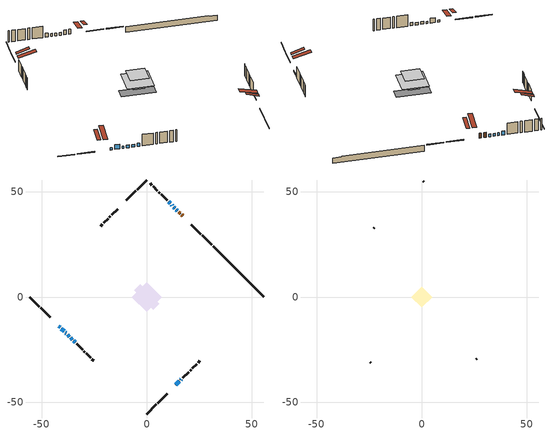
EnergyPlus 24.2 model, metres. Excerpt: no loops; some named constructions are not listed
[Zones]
conditioned space
 floor outside (Floor1 construction): -3.01,0 0,3.01 3.01,0 0,-3.01 z0.61
 floor adiabatic (AdiabaticFloorConstruction): -7.12,0 0,7.12 7.12,0 0,-7.12 z3.05
 floor foundation (Slab1 construction): -6.03,3.13 -3.13,6.03 6.03,-3.13 3.13,-6.03 z-1.83
 wall outside (RimJoist1 construction): 0,-55.71 4.53,-51.18 / -55.71,0 -51.18,-4.53 / 0,55.71 -4.53,51.18 / 30.91,24.8 26.38,29.32 z0.61:0.91
 wall outside (RimJoist2 construction): 5.18,-50.52 9.71,-46 / -50.52,-5.18 -46,-9.71 / -5.18,50.52 -9.71,46 / 25.73,29.98 21.2,34.51 z0.61:0.91
 wall outside (AdiabaticWallConstruction 1): 17.07,38.64 16.61,39.1 / 15.95,39.76 15.27,40.44 z0.61:2.64
 wall outside (AdiabaticWallConstruction): 14.61,41.09 14.07,41.63 / 13.42,42.29 12.88,42.83 / -37.68,-18.02 -36.89,-18.82 / -36.23,-19.47 -35.44,-20.26 z0.61:1.73; -41.86,-13.84 -41.29,-14.42 / -38.7,-17.01 -38.34,-17.37 z0.61:1.53; -40.63,-15.07 -39.35,-16.35 z0.61:2.64; 13.84,-41.86 15.53,-40.17 z0.61:1.02; -34.79,-20.92 -34.06,-21.64 z0.61:1.91; 12.22,43.48 11.83,43.88 z0.61:1.83; 11.17,44.53 10.36,45.34 z0.61:2.24; 16.19,-39.52 16.5,-39.21 z0.61:2.14
 wall outside (Wall1 construction): 17.15,-38.55 19.97,-35.73 / -33.41,-22.3 -30.59,-25.12 / -13.84,41.86 -16.66,39.04 / 9.71,46 6.88,48.82 z0.61:5.49
 wall outside (Wall2 construction): 20.63,-35.08 21.1,-34.61 / -29.93,-25.78 -29.46,-26.24 / -17.32,38.38 -17.79,37.92 / 6.23,49.48 5.76,49.95 z0.61:5.49
 wall outside (Wall3 construction): 21.75,-33.95 23.78,-31.93 / -28.81,-26.9 -26.78,-28.92 / -18.44,37.26 -20.47,35.24 / 5.1,50.6 3.08,52.63 z0.61:5.49
 wall outside (Wall4 construction): 24.43,-31.27 25.31,-30.4 / -26.12,-29.58 -25.25,-30.45 / -21.13,34.58 -22,33.71 / 2.42,53.28 1.55,54.16 z0.61:5.49
 wall foundation (FoundationWall1 construction): 31.57,24.14,-1.83 31.57,24.14,0.61 53.29,2.41,0.61 53.29,2.41,0.33 55.71,0,0.33 55.71,0,-1.83
 window (WindowConstruction): 14.61,41.09 14.07,41.63 z0.61:1.73
 window (WindowConstruction 7): -41.86,-13.84 -41.29,-14.42 z0.61:1.52
 window (WindowConstruction 8): -40.63,-15.08 -39.35,-16.35 z0.61:2.64
 window (WindowConstruction 9): -38.7,-17.01 -38.34,-17.37 z0.61:1.52
 window (WindowConstruction 11): 13.84,-41.86 15.53,-40.17 z0.61:1.02
 window (WindowConstruction 1): 13.42,42.29 12.88,42.83 z0.61:1.73
 window (WindowConstruction 2): -37.68,-18.02 -36.89,-18.82 z0.61:1.73
 window (WindowConstruction 3): -36.23,-19.47 -35.44,-20.26 z0.61:1.73
 window (WindowConstruction 4): -34.78,-20.92 -34.06,-21.64 z0.61:1.91
 window (WindowConstruction 10): 12.22,43.48 11.83,43.88 z0.61:1.83
 window (WindowConstruction 5): 11.17,44.53 10.36,45.34 z0.61:2.23
 window (WindowConstruction 6): 16.19,-39.52 16.49,-39.21 z0.61:2.13
 door (Door): 17.07,38.64 16.61,39.1 z0.61:2.64
 door (Door 1): 15.95,39.76 15.27,40.43 z0.61:2.64
 ceiling adiabatic (AdiabaticFloorConstruction): 0,-7.12 7.12,0 0,7.12 -7.12,0 z3.05
 roof outside (Roof1 construction): 11.28,-44.42,5.49 7.81,-40.95,7.12 6.9,-41.87,7.12 10.37,-45.34,5.49; -44.42,-11.28,5.49 -40.95,-7.81,7.12 -41.87,-6.9,7.12 -45.34,-10.37,5.49; -11.28,44.42,5.49 -7.81,40.95,7.12 -6.9,41.87,7.12 -10.37,45.34,5.49; 19.63,36.08,5.49 16.16,32.61,7.12 17.07,31.69,7.12 20.54,35.16,5.49
attic - vented
 floor to conditioned space (Floor2 construction Reversed): -4.91,0 0,4.91 4.91,0 0,-4.91 z5.49
 wall outside (Wall5 construction): 25.96,-29.74 26.2,-29.51 / -24.59,-31.11 -24.36,-31.35 / -22.66,33.05 -22.89,32.81 / 0.89,54.81 0.66,55.05 z0.61:5.49
 roof outside (Roof2 construction): 13.19,-42.52,5.49 8.35,-37.68,7.2 7.1,-38.93,7.2 11.94,-43.77,5.49; -42.52,-13.19,5.49 -37.68,-8.35,7.2 -38.93,-7.1,7.2 -43.77,-11.94,5.49; -13.19,42.52,5.49 -8.35,37.68,7.2 -7.1,38.93,7.2 -11.94,43.77,5.49; 17.72,37.98,5.49 12.88,33.14,7.2 14.13,31.89,7.2 18.97,36.74,5.49
[Material] Roughness=Rough; Thermal Absorptance=0.9
Name | Thickness {m} | Conductivity {W/m-K} | Density {kg/m3} | Specific Heat {J/kg-K} | Solar Absorptance | Visible Absorptance
ceiling loosefill ins | 0.169333 | 0.0480833 | 16.02 | 1046.75 | 0.7 | 0.7
ceiling stud and cavity | 0.1397 | 0.0890429 | 65.682 | 1177.47 | 0.7 | 0.7
gypsum board | 0.0127 | 0.160291 | 801 | 837.4 | 0.6 | 0.6
[Construction]
Floor2 construction: ceiling loosefill ins, ceiling stud and cavity, gypsum board
[EnergyManagementSystem:OutputVariable] Type of Data in Variable=Summed; Update Frequency=ZoneTimestep
Name | EMS Variable | EMS Program or Subroutine | Units
loads_htg_slabs_annual_outvar; Energy Management System Output Variable 16 | loads_htg_slabs | component_loads_program | J
loads_htg_internal_mass_annual_outvar; Energy Management System Output Variable 17 | loads_htg_internal_mass | component_loads_program | J
loads_htg_infil_annual_outvar; Energy Management System Output Variable 18 | loads_htg_infil | component_loads_program | J
loads_htg_natvent_annual_outvar; Energy Management System Output Variable 19 | loads_htg_natvent | component_loads_program | J
loads_htg_mechvent_annual_outvar; Energy Management System Output Variable 20 | loads_htg_mechvent | component_loads_program | J
loads_htg_whf_annual_outvar; Energy Management System Output Variable 21 | loads_htg_whf | component_loads_program | J
loads_htg_ducts_annual_outvar; Energy Management System Output Variable 22 | loads_htg_ducts | component_loads_program | J
loads_htg_intgains_annual_outvar; Energy Management System Output Variable 23 | loads_htg_intgains | component_loads_program | J
loads_htg_lighting_annual_outvar; Energy Management System Output Variable 24 | loads_htg_lighting | component_loads_program | J
loads_clg_roofs_annual_outvar; Energy Management System Output Variable 25 | loads_clg_roofs | component_loads_program | J
loads_clg_ceilings_annual_outvar; Energy Management System Output Variable 26 | loads_clg_ceilings | component_loads_program | J
loads_clg_walls_annual_outvar; Energy Management System Output Variable 27 | loads_clg_walls | component_loads_program | J
loads_clg_rim_joists_annual_outvar; Energy Management System Output Variable 28 | loads_clg_rim_joists | component_loads_program | J
loads_clg_foundation_walls_annual_outvar; Energy Management System Output Variable 29 | loads_clg_foundation_walls | component_loads_program | J
loads_clg_doors_annual_outvar; Energy Management System Output Variable 30 | loads_clg_doors | component_loads_program | J
loads_clg_windows_conduction_annual_outvar; Energy Management System Output Variable 31 | loads_clg_windows_conduction | component_loads_program | J
loads_clg_windows_solar_annual_outvar; Energy Management System Output Variable 32 | loads_clg_windows_solar | component_loads_program | J
loads_clg_skylights_conduction_annual_outvar; Energy Management System Output Variable 33 | loads_clg_skylights_conduction | component_loads_program | J
loads_clg_skylights_solar_annual_outvar; Energy Management System Output Variable 34 | loads_clg_skylights_solar | component_loads_program | J
loads_clg_floors_annual_outvar; Energy Management System Output Variable 35 | loads_clg_floors | component_loads_program | J
loads_clg_slabs_annual_outvar; Energy Management System Output Variable 36 | loads_clg_slabs | component_loads_program | J
loads_clg_internal_mass_annual_outvar; Energy Management System Output Variable 37 | loads_clg_internal_mass | component_loads_program | J
loads_clg_infil_annual_outvar; Energy Management System Output Variable 38 | loads_clg_infil | component_loads_program | J
loads_clg_natvent_annual_outvar; Energy Management System Output Variable 39 | loads_clg_natvent | component_loads_program | J
loads_clg_mechvent_annual_outvar; Energy Management System Output Variable 40 | loads_clg_mechvent | component_loads_program | J
loads_clg_whf_annual_outvar; Energy Management System Output Variable 41 | loads_clg_whf | component_loads_program | J
loads_clg_ducts_annual_outvar; Energy Management System Output Variable 42 | loads_clg_ducts | component_loads_program | J
loads_clg_intgains_annual_outvar; Energy Management System Output Variable 43 | loads_clg_intgains | component_loads_program | J
loads_clg_lighting_annual_outvar; Energy Management System Output Variable 44 | loads_clg_lighting | component_loads_program | J
loads_htg_tot_annual_outvar; Energy Management System Output Variable 1; Energy Management System Output Variable 45 | loads_htg_tot | total_loads_program | J
loads_clg_tot_annual_outvar; Energy Management System Output Variable 2; Energy Management System Output Variable 46 | loads_clg_tot | total_loads_program | J
Energy Management System Output Variable 3 | htg_unmet_hours | unmet_hours_program | hr
Energy Management System Output Variable 4 | clg_unmet_hours | unmet_hours_program | hr
Energy Management System Output Variable 5 | loads_htg_roofs | component_loads_program | J
Energy Management System Output Variable 6 | loads_htg_ceilings | component_loads_program | J
Energy Management System Output Variable 7 | loads_htg_walls | component_loads_program | J
Energy Management System Output Variable 8 | loads_htg_rim_joists | component_loads_program | J
Energy Management System Output Variable 9 | loads_htg_foundation_walls | component_loads_program | J
Energy Management System Output Variable 10 | loads_htg_doors | component_loads_program | J
Energy Management System Output Variable 11 | loads_htg_windows_conduction | component_loads_program | J
Energy Management System Output Variable 12 | loads_htg_windows_solar | component_loads_program | J
Energy Management System Output Variable 13 | loads_htg_skylights_conduction | component_loads_program | J
Energy Management System Output Variable 14 | loads_htg_skylights_solar | component_loads_program | J
Energy Management System Output Variable 15 | loads_htg_floors | component_loads_program | J
[Schedule:Day:Interval]
interior lighting schedule day: No, 01:00, 0.108182, 04:00, 0.0901515, 05:00, 0.0991667, 06:00, 0.162273, 07:00, 0.270455, 08:00, 0.342576, 10:00, 0.369621, 11:00, 0.351591, 12:00, 0.333561, 13:00, 0.324545, 14:00, 0.31553, 15:00, 0.333561, 16:00, 0.369621, 17:00, 0.450758, 18:00, 0.585985, 19:00, 0.775303, 20:00, 0.955606, 21:00, 0.991667, 22:00, 0.712197, 23:00, 0.360606, 24:00, 0.162273
interior lighting schedule day 1: No, 01:00, 0.100909, 04:00, 0.0840909, 05:00, 0.0925, 06:00, 0.151364, 07:00, 0.252273, 08:00, 0.319545, 10:00, 0.344773, 11:00, 0.327955, 12:00, 0.311136, 13:00, 0.302727, 14:00, 0.294318, 15:00, 0.311136, 16:00, 0.344773, 17:00, 0.420455, 18:00, 0.546591, 19:00, 0.723182, 20:00, 0.891364, 21:00, 0.925, 22:00, 0.664318, 23:00, 0.336364, 24:00, 0.151364
interior lighting schedule day 2: No, 01:00, 0.0927273, 04:00, 0.0772727, 05:00, 0.085, 06:00, 0.139091, 07:00, 0.231818, 08:00, 0.293636, 10:00, 0.316818, 11:00, 0.301364, 12:00, 0.285909, 13:00, 0.278182, 14:00, 0.270455, 15:00, 0.285909, 16:00, 0.316818, 17:00, 0.386364, 18:00, 0.502273, 19:00, 0.664545, 20:00, 0.819091, 21:00, 0.85, 22:00, 0.610455, 23:00, 0.309091, 24:00, 0.139091
interior lighting schedule day 3: No, 01:00, 0.0845455, 04:00, 0.0704545, 05:00, 0.0775, 06:00, 0.126818, 07:00, 0.211364, 08:00, 0.267727, 10:00, 0.288864, 11:00, 0.274773, 12:00, 0.260682, 13:00, 0.253636, 14:00, 0.246591, 15:00, 0.260682, 16:00, 0.288864, 17:00, 0.352273, 18:00, 0.457955, 19:00, 0.605909, 20:00, 0.746818, 21:00, 0.775, 22:00, 0.556591, 23:00, 0.281818, 24:00, 0.126818
interior lighting schedule day 4: No, 01:00, 0.0763636, 04:00, 0.0636364, 05:00, 0.07, 06:00, 0.114545, 07:00, 0.190909, 08:00, 0.241818, 10:00, 0.260909, 11:00, 0.248182, 12:00, 0.235455, 13:00, 0.229091, 14:00, 0.222727, 15:00, 0.235455, 16:00, 0.260909, 17:00, 0.318182, 18:00, 0.413636, 19:00, 0.547273, 20:00, 0.674545, 21:00, 0.7, 22:00, 0.502727, 23:00, 0.254545, 24:00, 0.114545
interior lighting schedule day 5: No, 01:00, 0.0727273, 04:00, 0.0606061, 05:00, 0.0666667, 06:00, 0.109091, 07:00, 0.181818, 08:00, 0.230303, 10:00, 0.248485, 11:00, 0.236364, 12:00, 0.224242, 13:00, 0.218182, 14:00, 0.212121, 15:00, 0.224242, 16:00, 0.248485, 17:00, 0.30303, 18:00, 0.393939, 19:00, 0.521212, 20:00, 0.642424, 21:00, 0.666667, 22:00, 0.478788, 23:00, 0.242424, 24:00, 0.109091
interior lighting schedule day 6: No, 01:00, 0.0745455, 04:00, 0.0621212, 05:00, 0.0683333, 06:00, 0.111818, 07:00, 0.186364, 08:00, 0.236061, 10:00, 0.254697, 11:00, 0.242273, 12:00, 0.229848, 13:00, 0.223636, 14:00, 0.217424, 15:00, 0.229848, 16:00, 0.254697, 17:00, 0.310606, 18:00, 0.403788, 19:00, 0.534242, 20:00, 0.658485, 21:00, 0.683333, 22:00, 0.490758, 23:00, 0.248485, 24:00, 0.111818
interior lighting schedule day 7: No, 01:00, 0.08, 04:00, 0.0666667, 05:00, 0.0733333, 06:00, 0.12, 07:00, 0.2, 08:00, 0.253333, 10:00, 0.273333, 11:00, 0.26, 12:00, 0.246667, 13:00, 0.24, 14:00, 0.233333, 15:00, 0.246667, 16:00, 0.273333, 17:00, 0.333333, 18:00, 0.433333, 19:00, 0.573333, 20:00, 0.706667, 21:00, 0.733333, 22:00, 0.526667, 23:00, 0.266667, 24:00, 0.12
interior lighting schedule day 8: No, 01:00, 0.0890909, 04:00, 0.0742424, 05:00, 0.0816667, 06:00, 0.133636, 07:00, 0.222727, 08:00, 0.282121, 10:00, 0.304394, 11:00, 0.289545, 12:00, 0.274697, 13:00, 0.267273, 14:00, 0.259848, 15:00, 0.274697, 16:00, 0.304394, 17:00, 0.371212, 18:00, 0.482576, 19:00, 0.638485, 20:00, 0.78697, 21:00, 0.816667, 22:00, 0.586515, 23:00, 0.29697, 24:00, 0.133636
interior lighting schedule day 9: No, 01:00, 0.0972727, 04:00, 0.0810606, 05:00, 0.0891667, 06:00, 0.145909, 07:00, 0.243182, 08:00, 0.30803, 10:00, 0.332348, 11:00, 0.316136, 12:00, 0.299924, 13:00, 0.291818, 14:00, 0.283712, 15:00, 0.299924, 16:00, 0.332348, 17:00, 0.405303, 18:00, 0.526894, 19:00, 0.697121, 20:00, 0.859242, 21:00, 0.891667, 22:00, 0.640379, 23:00, 0.324242, 24:00, 0.145909
interior lighting schedule day 10: No, 01:00, 0.105455, 04:00, 0.0878788, 05:00, 0.0966667, 06:00, 0.158182, 07:00, 0.263636, 08:00, 0.333939, 10:00, 0.360303, 11:00, 0.342727, 12:00, 0.325152, 13:00, 0.316364, 14:00, 0.307576, 15:00, 0.325152, 16:00, 0.360303, 17:00, 0.439394, 18:00, 0.571212, 19:00, 0.755758, 20:00, 0.931515, 21:00, 0.966667, 22:00, 0.694242, 23:00, 0.351515, 24:00, 0.158182
interior lighting schedule day 11: No, 01:00, 0.109091, 04:00, 0.0909091, 05:00, 0.1, 06:00, 0.163636, 07:00, 0.272727, 08:00, 0.345455, 10:00, 0.372727, 11:00, 0.354545, 12:00, 0.336364, 13:00, 0.327273, 14:00, 0.318182, 15:00, 0.336364, 16:00, 0.372727, 17:00, 0.454545, 18:00, 0.590909, 19:00, 0.781818, 20:00, 0.963636, 21:00, 1, 22:00, 0.718182, 23:00, 0.363636, 24:00, 0.163636
interior lighting schedule default day; occupants schedule default day; clothes dryer schedule default day; cooking range schedule default day; mech vent range fan 0 schedule default day; misc plug loads schedule default day; general water use schedule default day; heating setpoint default day; cooling setpoint default day; clothes dryer exhaust 0 schedule default day; cooling season schedule day; cooling season schedule day 2; cooling season schedule default day; exterior lighting schedule default day; natural vent schedule default day: No, 24:00, 0
occupants schedule day: No, 05:00, 0.426829, 06:00, 0.719512, 07:00, 1, 08:00, 0.670732, 09:00, 0.329268, 14:00, 0.170732, 15:00, 0.231707, 16:00, 0.329268, 17:00, 0.5, 18:00, 0.670732, 19:00, 0.829268, 21:00, 1, 22:00, 0.853659, 23:00, 0.646341, 24:00, 0.426829
clothes dryer schedule day; clothes dryer exhaust 0 schedule day: No, 01:00, 0.123457, 02:00, 0.0740741, 03:00, 0.0493827, 04:00, 0.0246914, 05:00, 0.0493827, 06:00, 0.0740741, 07:00, 0.197531, 08:00, 0.395062, 09:00, 0.592593, 10:00, 0.839506, 11:00, 0.962963, 12:00, 1, 13:00, 0.91358, 14:00, 0.82716, 15:00, 0.716049, 16:00, 0.753086, 17:00, 0.679012, 18:00, 0.666667, 20:00, 0.62963, 21:00, 0.641975, 22:00, 0.666667, 23:00, 0.54321, 24:00, 0.296296
cooking range schedule day: No, 05:00, 0.0597015, 06:00, 0.11194, 07:00, 0.171642, 08:00, 0.291045, 11:00, 0.343284, 12:00, 0.402985, 13:00, 0.462687, 14:00, 0.343284, 15:00, 0.291045, 16:00, 0.402985, 17:00, 0.567164, 18:00, 1, 19:00, 0.850746, 20:00, 0.432836, 21:00, 0.291045, 22:00, 0.231343, 23:00, 0.171642, 24:00, 0.11194
mech vent range fan 0 schedule day: No, 18:00, 0, 19:00, 1, 20:00, 0.2, 24:00, 0
misc plug loads schedule day: No, 06:00, 0.705882, 07:00, 0.745098, 08:00, 0.803922, 15:00, 0.823529, 16:00, 0.862745, 17:00, 0.921569, 18:00, 0.980392, 19:00, 1, 20:00, 0.980392, 21:00, 0.941176, 22:00, 0.862745, 23:00, 0.784314, 24:00, 0.72549
general water use schedule day: No, 01:00, 0.315068, 03:00, 0.287671, 04:00, 0.342466, 05:00, 0.369863, 06:00, 0.520548, 07:00, 0.60274, 08:00, 0.534247, 10:00, 0.506849, 11:00, 0.465753, 14:00, 0.479452, 15:00, 0.534247, 16:00, 0.589041, 17:00, 0.69863, 18:00, 0.876712, 19:00, 0.890411, 20:00, 0.986301, 21:00, 1, 22:00, 0.863014, 23:00, 0.616438, 24:00, 0.465753
heating setpoint day: No, 07:00, 18, 23:00, 21, 24:00, 18
cooling setpoint day: No, 24:00, 25
cooling season schedule day 1: No, 24:00, 1
exterior lighting schedule day: No, 01:00, 0.566667, 03:00, 0.524167, 05:00, 0.495833, 06:00, 0.5525, 07:00, 0.623333, 08:00, 0.580833, 09:00, 0.439167, 10:00, 0.354167, 12:00, 0.34, 13:00, 0.354167, 14:00, 0.396667, 15:00, 0.425, 16:00, 0.495833, 17:00, 0.623333, 18:00, 0.793333, 19:00, 0.906667, 20:00, 0.963333, 21:00, 0.991667, 22:00, 0.920833, 23:00, 0.793333, 24:00, 0.665833
exterior lighting schedule day 1: No, 01:00, 0.528571, 03:00, 0.488929, 05:00, 0.4625, 06:00, 0.515357, 07:00, 0.581429, 08:00, 0.541786, 09:00, 0.409643, 10:00, 0.330357, 12:00, 0.317143, 13:00, 0.330357, 14:00, 0.37, 15:00, 0.396429, 16:00, 0.4625, 17:00, 0.581429, 18:00, 0.74, 19:00, 0.845714, 20:00, 0.898571, 21:00, 0.925, 22:00, 0.858929, 23:00, 0.74, 24:00, 0.621071
exterior lighting schedule day 10: No, 01:00, 0.552381, 03:00, 0.510952, 05:00, 0.483333, 06:00, 0.538571, 07:00, 0.607619, 08:00, 0.56619, 09:00, 0.428095, 10:00, 0.345238, 12:00, 0.331429, 13:00, 0.345238, 14:00, 0.386667, 15:00, 0.414286, 16:00, 0.483333, 17:00, 0.607619, 18:00, 0.773333, 19:00, 0.88381, 20:00, 0.939048, 21:00, 0.966667, 22:00, 0.897619, 23:00, 0.773333, 24:00, 0.649048
exterior lighting schedule day 11: No, 01:00, 0.571429, 03:00, 0.528571, 05:00, 0.5, 06:00, 0.557143, 07:00, 0.628571, 08:00, 0.585714, 09:00, 0.442857, 10:00, 0.357143, 12:00, 0.342857, 13:00, 0.357143, 14:00, 0.4, 15:00, 0.428571, 16:00, 0.5, 17:00, 0.628571, 18:00, 0.8, 19:00, 0.914286, 20:00, 0.971429, 21:00, 1, 22:00, 0.928571, 23:00, 0.8, 24:00, 0.671429
exterior lighting schedule day 2: No, 01:00, 0.485714, 03:00, 0.449286, 05:00, 0.425, 06:00, 0.473571, 07:00, 0.534286, 08:00, 0.497857, 09:00, 0.376429, 10:00, 0.303571, 12:00, 0.291429, 13:00, 0.303571, 14:00, 0.34, 15:00, 0.364286, 16:00, 0.425, 17:00, 0.534286, 18:00, 0.68, 19:00, 0.777143, 20:00, 0.825714, 21:00, 0.85, 22:00, 0.789286, 23:00, 0.68, 24:00, 0.570714
exterior lighting schedule day 3: No, 01:00, 0.442857, 03:00, 0.409643, 05:00, 0.3875, 06:00, 0.431786, 07:00, 0.487143, 08:00, 0.453929, 09:00, 0.343214, 10:00, 0.276786, 12:00, 0.265714, 13:00, 0.276786, 14:00, 0.31, 15:00, 0.332143, 16:00, 0.3875, 17:00, 0.487143, 18:00, 0.62, 19:00, 0.708571, 20:00, 0.752857, 21:00, 0.775, 22:00, 0.719643, 23:00, 0.62, 24:00, 0.520357
exterior lighting schedule day 4: No, 01:00, 0.4, 03:00, 0.37, 05:00, 0.35, 06:00, 0.39, 07:00, 0.44, 08:00, 0.41, 09:00, 0.31, 10:00, 0.25, 12:00, 0.24, 13:00, 0.25, 14:00, 0.28, 15:00, 0.3, 16:00, 0.35, 17:00, 0.44, 18:00, 0.56, 19:00, 0.64, 20:00, 0.68, 21:00, 0.7, 22:00, 0.65, 23:00, 0.56, 24:00, 0.47
exterior lighting schedule day 5: No, 01:00, 0.380952, 03:00, 0.352381, 05:00, 0.333333, 06:00, 0.371429, 07:00, 0.419048, 08:00, 0.390476, 09:00, 0.295238, 10:00, 0.238095, 12:00, 0.228571, 13:00, 0.238095, 14:00, 0.266667, 15:00, 0.285714, 16:00, 0.333333, 17:00, 0.419048, 18:00, 0.533333, 19:00, 0.609524, 20:00, 0.647619, 21:00, 0.666667, 22:00, 0.619048, 23:00, 0.533333, 24:00, 0.447619
exterior lighting schedule day 6: No, 01:00, 0.390476, 03:00, 0.36119, 05:00, 0.341667, 06:00, 0.380714, 07:00, 0.429524, 08:00, 0.400238, 09:00, 0.302619, 10:00, 0.244048, 12:00, 0.234286, 13:00, 0.244048, 14:00, 0.273333, 15:00, 0.292857, 16:00, 0.341667, 17:00, 0.429524, 18:00, 0.546667, 19:00, 0.624762, 20:00, 0.66381, 21:00, 0.683333, 22:00, 0.634524, 23:00, 0.546667, 24:00, 0.45881
exterior lighting schedule day 7: No, 01:00, 0.419048, 03:00, 0.387619, 05:00, 0.366667, 06:00, 0.408571, 07:00, 0.460952, 08:00, 0.429524, 09:00, 0.324762, 10:00, 0.261905, 12:00, 0.251429, 13:00, 0.261905, 14:00, 0.293333, 15:00, 0.314286, 16:00, 0.366667, 17:00, 0.460952, 18:00, 0.586667, 19:00, 0.670476, 20:00, 0.712381, 21:00, 0.733333, 22:00, 0.680952, 23:00, 0.586667, 24:00, 0.492381
exterior lighting schedule day 8: No, 01:00, 0.466667, 03:00, 0.431667, 05:00, 0.408333, 06:00, 0.455, 07:00, 0.513333, 08:00, 0.478333, 09:00, 0.361667, 10:00, 0.291667, 12:00, 0.28, 13:00, 0.291667, 14:00, 0.326667, 15:00, 0.35, 16:00, 0.408333, 17:00, 0.513333, 18:00, 0.653333, 19:00, 0.746667, 20:00, 0.793333, 21:00, 0.816667, 22:00, 0.758333, 23:00, 0.653333, 24:00, 0.548333
exterior lighting schedule day 9: No, 01:00, 0.509524, 03:00, 0.47131, 05:00, 0.445833, 06:00, 0.496786, 07:00, 0.560476, 08:00, 0.522262, 09:00, 0.394881, 10:00, 0.318452, 12:00, 0.305714, 13:00, 0.318452, 14:00, 0.356667, 15:00, 0.382143, 16:00, 0.445833, 17:00, 0.560476, 18:00, 0.713333, 19:00, 0.815238, 20:00, 0.86619, 21:00, 0.891667, 22:00, 0.827976, 23:00, 0.713333, 24:00, 0.59869
[Schedule:Week:Daily]
heating setpoint Week Rule - Jan1-Dec31: heating setpoint day, heating setpoint day, heating setpoint day, heating setpoint day, heating setpoint day, heating setpoint day, heating setpoint day, heating setpoint default day, heating setpoint default day, heating setpoint default day, heating setpoint default day, heating setpoint default day
cooling setpoint Week Rule - Jan1-Dec31: cooling setpoint day, cooling setpoint day, cooling setpoint day, cooling setpoint day, cooling setpoint day, cooling setpoint day, cooling setpoint day, cooling setpoint default day, cooling setpoint default day, cooling setpoint default day, cooling setpoint default day, cooling setpoint default day
clothes dryer exhaust 0 schedule Week Rule - Jan1-Dec31: clothes dryer exhaust 0 schedule day, clothes dryer exhaust 0 schedule day, clothes dryer exhaust 0 schedule day, clothes dryer exhaust 0 schedule day, clothes dryer exhaust 0 schedule day, clothes dryer exhaust 0 schedule day, clothes dryer exhaust 0 schedule day, clothes dryer exhaust 0 schedule default day, clothes dryer exhaust 0 schedule default day, clothes dryer exhaust 0 schedule default day, clothes dryer exhaust 0 schedule default day, clothes dryer exhaust 0 schedule default day
cooling season schedule Week Rule - Jan1-May26: cooling season schedule day, cooling season schedule day, cooling season schedule day, cooling season schedule day, cooling season schedule day, cooling season schedule day, cooling season schedule day, cooling season schedule default day, cooling season schedule default day, cooling season schedule default day, cooling season schedule default day, cooling season schedule default day
cooling season schedule Week Rule - May27-Jun2: cooling season schedule day, cooling season schedule day, cooling season schedule day, cooling season schedule day, cooling season schedule day, cooling season schedule day 1, cooling season schedule day 1, cooling season schedule default day, cooling season schedule default day, cooling season schedule default day, cooling season schedule default day, cooling season schedule default day
cooling season schedule Week Rule - Jun3-Aug25: cooling season schedule day 1, cooling season schedule day 1, cooling season schedule day 1, cooling season schedule day 1, cooling season schedule day 1, cooling season schedule day 1, cooling season schedule day 1, cooling season schedule default day, cooling season schedule default day, cooling season schedule default day, cooling season schedule default day, cooling season schedule default day
cooling season schedule Week Rule - Aug26-Sep1: cooling season schedule day 1, cooling season schedule day 1, cooling season schedule day 1, cooling season schedule day 1, cooling season schedule day 1, cooling season schedule day 1, cooling season schedule day 2, cooling season schedule default day, cooling season schedule default day, cooling season schedule default day, cooling season schedule default day, cooling season schedule default day
cooling season schedule Week Rule - Sep2-Dec31: cooling season schedule day 2, cooling season schedule day 2, cooling season schedule day 2, cooling season schedule day 2, cooling season schedule day 2, cooling season schedule day 2, cooling season schedule day 2, cooling season schedule default day, cooling season schedule default day, cooling season schedule default day, cooling season schedule default day, cooling season schedule default day
exterior lighting schedule Week Rule - Jul29-Aug4: exterior lighting schedule day 6, exterior lighting schedule day 6, exterior lighting schedule day 6, exterior lighting schedule day 7, exterior lighting schedule day 7, exterior lighting schedule day 7, exterior lighting schedule day 7, exterior lighting schedule default day, exterior lighting schedule default day, exterior lighting schedule default day, exterior lighting schedule default day, exterior lighting schedule default day
exterior lighting schedule Week Rule - Aug5-Aug25: exterior lighting schedule day 7, exterior lighting schedule day 7, exterior lighting schedule day 7, exterior lighting schedule day 7, exterior lighting schedule day 7, exterior lighting schedule day 7, exterior lighting schedule day 7, exterior lighting schedule default day, exterior lighting schedule default day, exterior lighting schedule default day, exterior lighting schedule default day, exterior lighting schedule default day
exterior lighting schedule Week Rule - Aug26-Sep1: exterior lighting schedule day 7, exterior lighting schedule day 7, exterior lighting schedule day 7, exterior lighting schedule day 7, exterior lighting schedule day 7, exterior lighting schedule day 7, exterior lighting schedule day 8, exterior lighting schedule default day, exterior lighting schedule default day, exterior lighting schedule default day, exterior lighting schedule default day, exterior lighting schedule default day
exterior lighting schedule Week Rule - Sep2-Sep29: exterior lighting schedule day 8, exterior lighting schedule day 8, exterior lighting schedule day 8, exterior lighting schedule day 8, exterior lighting schedule day 8, exterior lighting schedule day 8, exterior lighting schedule day 8, exterior lighting schedule default day, exterior lighting schedule default day, exterior lighting schedule default day, exterior lighting schedule default day, exterior lighting schedule default day
exterior lighting schedule Week Rule - Sep30-Oct6: exterior lighting schedule day 8, exterior lighting schedule day 9, exterior lighting schedule day 9, exterior lighting schedule day 9, exterior lighting schedule day 9, exterior lighting schedule day 9, exterior lighting schedule day 9, exterior lighting schedule default day, exterior lighting schedule default day, exterior lighting schedule default day, exterior lighting schedule default day, exterior lighting schedule default day
exterior lighting schedule Week Rule - Oct7-Oct27: exterior lighting schedule day 9, exterior lighting schedule day 9, exterior lighting schedule day 9, exterior lighting schedule day 9, exterior lighting schedule day 9, exterior lighting schedule day 9, exterior lighting schedule day 9, exterior lighting schedule default day, exterior lighting schedule default day, exterior lighting schedule default day, exterior lighting schedule default day, exterior lighting schedule default day
exterior lighting schedule Week Rule - Oct28-Nov3: exterior lighting schedule day 9, exterior lighting schedule day 9, exterior lighting schedule day 9, exterior lighting schedule day 9, exterior lighting schedule day 10, exterior lighting schedule day 10, exterior lighting schedule day 10, exterior lighting schedule default day, exterior lighting schedule default day, exterior lighting schedule default day, exterior lighting schedule default day, exterior lighting schedule default day
exterior lighting schedule Week Rule - Nov4-Nov24: exterior lighting schedule day 10, exterior lighting schedule day 10, exterior lighting schedule day 10, exterior lighting schedule day 10, exterior lighting schedule day 10, exterior lighting schedule day 10, exterior lighting schedule day 10, exterior lighting schedule default day, exterior lighting schedule default day, exterior lighting schedule default day, exterior lighting schedule default day, exterior lighting schedule default day
exterior lighting schedule Week Rule - Nov25-Dec1: exterior lighting schedule day 10, exterior lighting schedule day 10, exterior lighting schedule day 10, exterior lighting schedule day 10, exterior lighting schedule day 10, exterior lighting schedule day 10, exterior lighting schedule day 11, exterior lighting schedule default day, exterior lighting schedule default day, exterior lighting schedule default day, exterior lighting schedule default day, exterior lighting schedule default day
exterior lighting schedule Week Rule - Dec2-Dec31: exterior lighting schedule day 11, exterior lighting schedule day 11, exterior lighting schedule day 11, exterior lighting schedule day 11, exterior lighting schedule day 11, exterior lighting schedule day 11, exterior lighting schedule day 11, exterior lighting schedule default day, exterior lighting schedule default day, exterior lighting schedule default day, exterior lighting schedule default day, exterior lighting schedule default day
natural vent schedule Week Rule - Jan1-Dec31: natural vent schedule default day, natural vent schedule default day, natural vent schedule default day, natural vent schedule default day, natural vent schedule default day, natural vent schedule default day, natural vent schedule default day, natural vent schedule default day, natural vent schedule default day, natural vent schedule default day, natural vent schedule default day, natural vent schedule default day
[Schedule:Year]
heating setpoint: heating setpoint Week Rule - Jan1-Dec31, 1, 1, 12, 31
cooling setpoint: cooling setpoint Week Rule - Jan1-Dec31, 1, 1, 12, 31
clothes dryer exhaust 0 schedule: clothes dryer exhaust 0 schedule Week Rule - Jan1-Dec31, 1, 1, 12, 31
cooling season schedule: cooling season schedule Week Rule - Jan1-May26, 1, 1, 5, 26, cooling season schedule Week Rule - May27-Jun2, 5, 27, 6, 2, cooling season schedule Week Rule - Jun3-Aug25, 6, 3, 8, 25, cooling season schedule Week Rule - Aug26-Sep1, 8, 26, 9, 1, cooling season schedule Week Rule - Sep2-Dec31, 9, 2, 12, 31
natural vent schedule: natural vent schedule Week Rule - Jan1-Dec31, 1, 1, 12, 31
